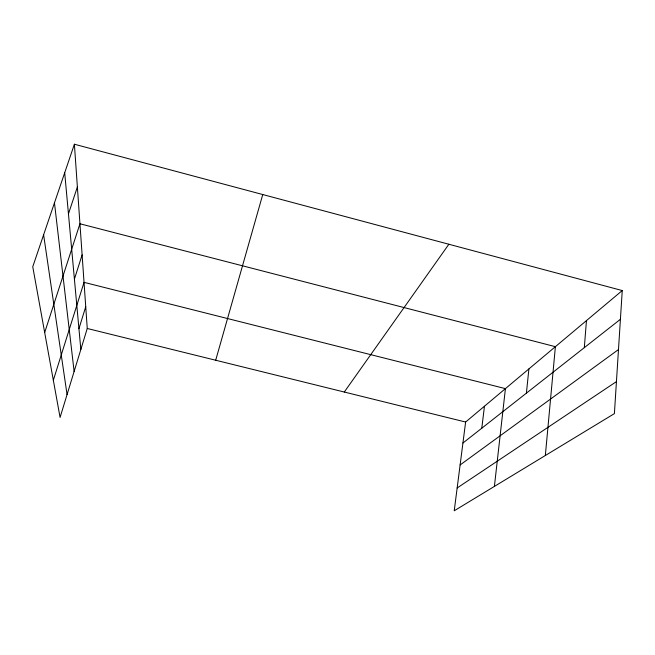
<?xml version="1.0" encoding="UTF-8"?>
<svg xmlns="http://www.w3.org/2000/svg" width="655" height="655" viewBox="0 0 655 655"><rect width="100%" height="100%" fill="white"/><g stroke="black" fill="none" stroke-linecap="round" stroke-linejoin="round"><path stroke-width="0.98" d="M622.25 290.558L614.398 413.624L454.234 510.769L465.623 422.033L622.25 290.558L74.392 144.231L32.75 266.757L60.08 417.431L87.254 328.482L74.392 144.231M584.317 347.649L586.462 320.598M545.345 455.503L555.391 346.683L79.943 223.773L44.679 332.511M526.399 393.156L528.904 368.912M494.402 486.403L505.423 388.628L84.037 282.346L53.333 380.244M481.793 428.206L484.454 406.231M215.691 360.242L262.753 194.543M78.936 328.695L85.739 306.712M74.408 279.112L82.121 254.91M68.447 213.898L77.372 186.97M344.284 392.034L448.871 244.249M462.929 443.026L620.416 319.288M460.113 464.952L618.484 349.549M457.157 487.975L616.437 381.611M87.254 328.482L465.623 422.033M43.615 234.793L67.064 394.564M54.463 202.853L74.121 371.467M64.698 172.756L80.835 349.5"/></g></svg>
